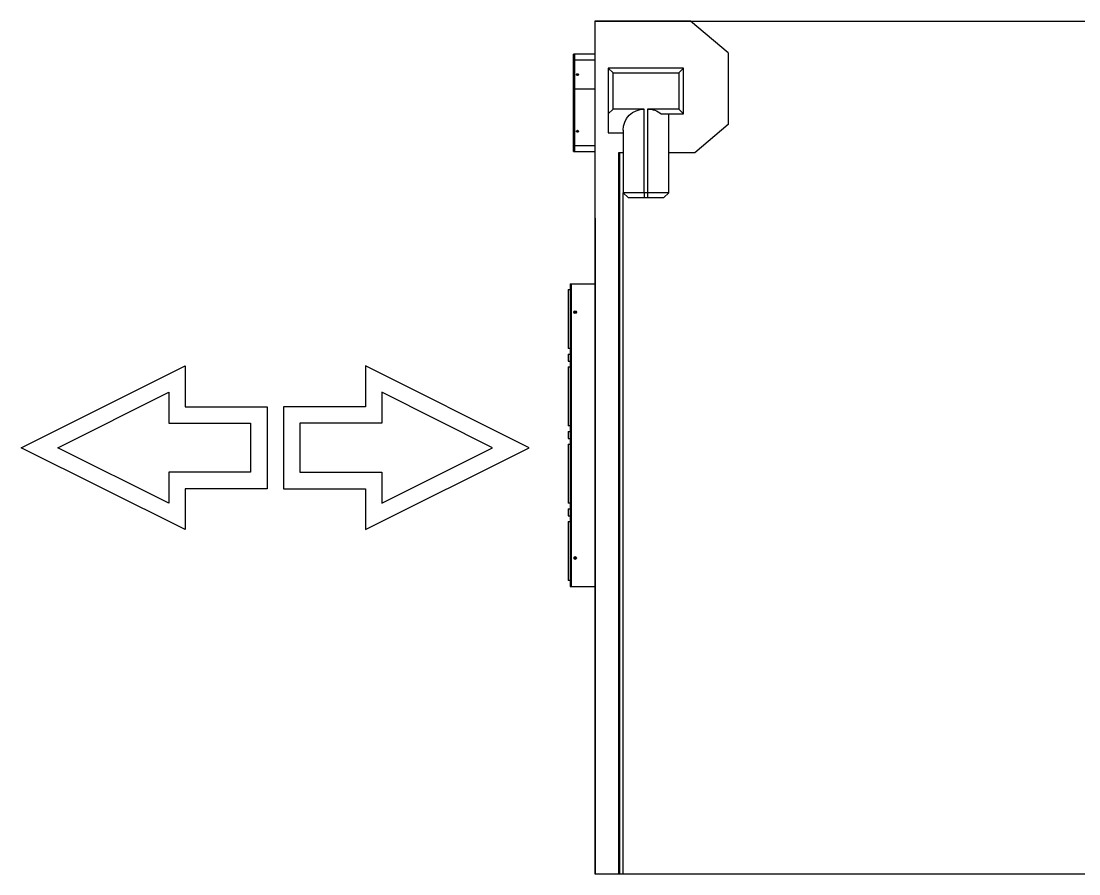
# Model space of a CAD drawing. Header units: millimetres. Extents: x 748 to 17792, y 1005 to 4889.
# Drawn here: x 16383.8 to 16706.4, y 4089.2 to 4349.4 of the extents above; entities that cross this region are included whole.
import ezdxf

# ---------------------------------------------------------------- set-up
doc = ezdxf.new("R2010")
doc.units = ezdxf.units.MM
doc.layers.add('PK24-EQUIPMENT', color=150, linetype='Continuous')
doc.layers.add('PK24E', color=7, linetype='Continuous')
doc.layers.add('PK24-SYS-ROOM', color=8, linetype='Continuous', true_color=0x808080)

# ---------------------------------------------------------------- blocks, each defined once
blk = doc.blocks.new('ROOM-CARDOOR--SIDE-COMP-PK24')
at = {"layer": 'PK24-EQUIPMENT'}
for p, q in [((-40.72, 250.41), (-29.14, 260.12)), ((-29.14, 260.12), (0, 260.12)), ((0, 260.12), (-0.1, 140)), ((-40.72, 250.41), (-40.72, 228.59)), ((-25.6, 244.32), (-27.1, 245.82)), ((-27.1, 245.82), (-4.1, 245.82)), ((-27.1, 231.82), (-27.1, 245.82)), ((-5.6, 244.32), (-4.1, 245.82)), ((-4.1, 245.82), (-4.1, 231.82)), ((-25.6, 244.32), (-25.6, 233.32)), ((-5.6, 244.32), (-25.6, 244.32)), ((-5.6, 233.32), (-5.6, 244.32)), ((-25.6, 233.32), (-27.1, 231.82)), ((-25.6, 233.32), (-16.1, 233.32)), ((-16.1, 233.32), (-16.1, 207.79)), ((-15.1, 233.32), (-5.6, 233.32)), ((-15.1, 207.79), (-15.1, 233.32)), ((-5.6, 233.32), (-4.1, 231.82)), ((-20.25, 231.82), (-27.1, 231.82)), ((-22.6, 220), (-22.6, 231.82)), ((-4.1, 231.82), (-4.1, 226)), ((-40.72, 228.59), (-30.48, 220)), ((-8.6, 226.82), (-8.6, 220)), ((-4.1, 226), (-8.6, 226)), ((-30.48, 220), (-22.6, 220)), ((-22.58, 220), (-22.6, 220)), ((-22.58, 207.79), (-22.58, 220)), ((-8.6, 220), (-8.62, 220)), ((-8.62, 220), (-8.62, 207.79)), ((-8.6, 220), (-7.21, 220)), ((-7.68, 174.54), (-7.68, 220)), ((-7.21, 220), (-7.21, 174.87)), ((-21.07, 206.29), (-22.58, 207.79)), ((-22.58, 207.79), (-16.1, 207.79)), ((-16.1, 207.79), (-15.1, 207.79)), ((-16.1, 207.79), (-16.1, 206.29)), ((-15.1, 207.79), (-8.62, 207.79)), ((-15.1, 207.79), (-15.1, 206.29)), ((-8.62, 207.79), (-10.13, 206.29)), ((-8.65, 147.52), (-8.65, 207.76)), ((-16.1, 206.29), (-21.07, 206.29)), ((-15.1, 206.29), (-16.1, 206.29)), ((-10.13, 206.29), (-15.1, 206.29)), ((-7.68, 0), (-7.68, 174.54)), ((-7.21, 174.87), (-7.21, 0)), ((-0.1, 175), (0, 0)), ((-8.65, 0), (-8.65, 147.52)), ((-0.1, 140), (-0.1, 0))]:
    blk.add_line(p, q, dxfattribs=at)
for centre, start, end in [((-16.1, 226.82), 90, 129.7151), ((-15.1, 226.82), 0, 90)]:
    blk.add_arc(centre, 6.5, start, end, dxfattribs=at)
blk = doc.blocks.new('ROOMARROW---TOP-DECOR-PK24')
at = {"layer": 'PK24E', "color": 251, "true_color": 0x636466}
blk.add_lwpolyline([(0, 0), (50, -25), (50, -12.5), (75, -12.5), (75, 12.5), (50, 12.5), (50, 25), (0, 0)], dxfattribs=at)
at = {"layer": 'PK24E', "color": 31, "true_color": 0xfecc66}
blk.add_lwpolyline([(11.18, 0), (45, -16.91), (45, -7.5), (70, -7.5), (70, 7.5), (45, 7.5), (45, 16.91)], close=True, dxfattribs=at)
blk = doc.blocks.new('ROOM-INFODISP--SIDE-COMP-PK24')
at = {"layer": 'PK24-EQUIPMENT'}
for p, q in [((-7.5, 46.15), (-7.2, 46.15)), ((-7.5, 46.15), (-7.5, -46.15)), ((-7.2, 46.15), (-7.2, -46.15)), ((-7.2, 46.15), (0, 46.15)), ((-7.2, 46.15), (-7.2, -46.15)), ((-7.2, 45.95), (-7.2, 45.95)), ((0, 46.15), (0, -46.15)), ((-7.5, -46.15), (-7.2, -46.15)), ((-7.2, -45.95), (-7.2, -45.95)), ((-7.2, -46.15), (0, -46.15))]:
    blk.add_line(p, q, dxfattribs=at)
at = {"layer": 'PK24-EQUIPMENT', "color": 1}
for p, q in [((-8.1, 44.4), (-7.5, 44.4)), ((-8.1, 44.4), (-8.1, 35.4)), ((-8.1, 35.4), (-8.1, 26.4)), ((-7.5, 26.4), (-8.1, 26.4)), ((-8.1, 20.8), (-7.5, 20.8)), ((-8.1, 20.8), (-8.1, 11.8)), ((-8.1, 11.8), (-8.1, 2.8)), ((-7.5, 2.8), (-8.1, 2.8)), ((-8.1, -2.8), (-7.5, -2.8)), ((-8.1, -2.8), (-8.1, -11.8)), ((-8.1, -11.8), (-8.1, -20.8)), ((-7.5, -20.8), (-8.1, -20.8)), ((-8.1, -26.4), (-7.5, -26.4)), ((-8.1, -26.4), (-8.1, -35.4)), ((-8.1, -35.4), (-8.1, -44.4)), ((-7.5, -44.4), (-8.1, -44.4))]:
    blk.add_line(p, q, dxfattribs=at)
at = {"layer": 'PK24-EQUIPMENT', "color": 2}
for p, q in [((-8.1, 24.65), (-7.5, 24.65)), ((-8.1, 24.65), (-8.1, 22.55)), ((-8.1, 22.55), (-7.5, 22.55)), ((-8.1, 1.05), (-7.5, 1.05)), ((-8.1, 1.05), (-8.1, -1.05)), ((-8.1, -1.05), (-7.5, -1.05)), ((-8.1, -22.55), (-7.5, -22.55)), ((-8.1, -22.55), (-8.1, -24.65)), ((-8.1, -24.65), (-7.5, -24.65))]:
    blk.add_line(p, q, dxfattribs=at)
at = {"layer": 'PK24-EQUIPMENT'}
for centre, radius in [((-6, 37.5), 0.425), ((-6, 37.5), 0.225), ((-6, -37.5), 0.425), ((-6, -37.5), 0.225)]:
    blk.add_circle(centre, radius, dxfattribs=at)
blk = doc.blocks.new('ROOM-LIGHT--SIDE-COMP-PK24')
at = {"layer": 'PK24-EQUIPMENT', "color": 3}
for p, q in [((-6.25, 14.84), (-6.5, 14.84)), ((-6.5, 13.08), (-6.5, 14.84)), ((-6.25, 13.08), (-6.5, 13.08)), ((-6.5, 4.24), (-6.5, 13.08)), ((-6.25, 14.84), (-6.25, 13.08)), ((-6.25, 13.08), (-6.25, 4.24)), ((-6.25, 4.24), (-6.5, 4.24)), ((-6.5, -4.24), (-6.5, 4.24)), ((-6.25, 4.24), (-6.25, -4.24)), ((-6.25, -4.24), (-6.5, -4.24)), ((-6.5, -13.08), (-6.5, -4.24)), ((-6.25, -4.24), (-6.25, -13.08)), ((-6.25, -13.08), (-6.5, -13.08)), ((-6.5, -14.84), (-6.5, -13.08)), ((-6.5, -14.84), (-6.25, -14.84)), ((-6.25, -13.08), (-6.25, -14.84))]:
    blk.add_line(p, q, dxfattribs=at)
at = {"layer": 'PK24-EQUIPMENT'}
for p, q in [((0, 14.84), (-6.25, 14.84)), ((0, 13.08), (-6.25, 13.08)), ((0, 14.84), (0, 13.08)), ((0, 13.08), (0, 4.24)), ((0, 4.24), (-6.25, 4.24)), ((0, 4.24), (0, -4.24)), ((0, -4.24), (0, -13.08)), ((0, -13.08), (-6.25, -13.08)), ((-6.25, -14.84), (0, -14.84)), ((0, -13.08), (0, -14.84))]:
    blk.add_line(p, q, dxfattribs=at)
at = {"layer": 'PK24-EQUIPMENT', "flags": 128}
for points in [[(-5.3, 8.43), (-5.4, 8.44), (-5.49, 8.48), (-5.56, 8.53), (-5.61, 8.59), (-5.63, 8.66), (-5.61, 8.73), (-5.56, 8.8), (-5.49, 8.85), (-5.4, 8.88), (-5.3, 8.89), (-5.2, 8.88), (-5.11, 8.85), (-5.04, 8.8), (-4.99, 8.73), (-4.98, 8.66), (-4.99, 8.59), (-5.04, 8.53), (-5.11, 8.48), (-5.2, 8.44), (-5.3, 8.43)], [(-5.3, 8.43), (-5.22, 8.44), (-5.15, 8.47), (-5.1, 8.52), (-5.08, 8.58), (-5.08, 8.64), (-5.12, 8.69), (-5.18, 8.73), (-5.26, 8.75), (-5.34, 8.75), (-5.42, 8.73), (-5.48, 8.69), (-5.52, 8.64), (-5.52, 8.58), (-5.5, 8.52), (-5.45, 8.47), (-5.38, 8.44), (-5.3, 8.43)], [(-5.52, 8.57), (-5.52, 8.6), (-5.48, 8.65), (-5.42, 8.69), (-5.34, 8.71), (-5.26, 8.71), (-5.18, 8.69), (-5.12, 8.65), (-5.08, 8.6), (-5.08, 8.57)], [(-5.3, -8.89), (-5.4, -8.88), (-5.49, -8.85), (-5.56, -8.8), (-5.61, -8.73), (-5.63, -8.66), (-5.61, -8.59), (-5.56, -8.53), (-5.49, -8.48), (-5.4, -8.44), (-5.3, -8.43), (-5.2, -8.44), (-5.11, -8.48), (-5.04, -8.53), (-4.99, -8.59), (-4.98, -8.66), (-4.99, -8.73), (-5.04, -8.8), (-5.11, -8.85), (-5.2, -8.88), (-5.3, -8.89)], [(-5.3, -8.75), (-5.22, -8.74), (-5.15, -8.71), (-5.1, -8.66), (-5.08, -8.61), (-5.08, -8.55), (-5.12, -8.5), (-5.18, -8.46), (-5.26, -8.44), (-5.34, -8.44), (-5.42, -8.46), (-5.48, -8.5), (-5.52, -8.55), (-5.52, -8.61), (-5.5, -8.66), (-5.45, -8.71), (-5.38, -8.74), (-5.3, -8.75)]]:
    blk.add_lwpolyline(points, dxfattribs=at)
at = {"layer": 'PK24-EQUIPMENT'}
for centre, radius, start, end in [((-5.3, 8.39), 0.257, 34.3155, 145.6845), ((-5.32, -8.51), 0.211, 198.8771, 276.6163), ((-5.32, -8.42), 0.226, 211.964, 275.0205), ((-5.28, -8.42), 0.226, 264.9795, 328.036), ((-5.28, -8.51), 0.211, 263.3837, 341.1229)]:
    blk.add_arc(centre, radius, start, end, dxfattribs=at)
blk = doc.blocks.new('ROOM-1DOOR--SIDE-SYS-PK24')
at = {"layer": 'PK24-SYS-ROOM'}
blk.add_lwpolyline([(-350, 0), (350, 0), (350, 260), (-350, 260)], close=True, dxfattribs=at)
at = {"layer": 'PK24-SYS-ROOM', "xscale": -1}
blk.add_blockref('ROOM-CARDOOR--SIDE-COMP-PK24', (-350, 0), dxfattribs=at)
at = {"layer": 'PK24-SYS-ROOM'}
for name, p in [('ROOM-LIGHT--SIDE-COMP-PK24', (-350, 235.16)), ('ROOM-INFODISP--SIDE-COMP-PK24', (-350, 133.85))]:
    blk.add_blockref(name, p, dxfattribs=at)
at = {"layer": 'PK24-SYS-ROOM', "xscale": -1, "rotation": 180}
blk.add_blockref('ROOMARROW---TOP-DECOR-PK24', (-525, 130), dxfattribs=at)
at = {"layer": 'PK24-SYS-ROOM', "rotation": 180}
blk.add_blockref('ROOMARROW---TOP-DECOR-PK24', (-370, 130), dxfattribs=at)

msp = doc.modelspace()

# ---------------------------------------------------------------- block references
at = {"color": 50, "lineweight": 9}
msp.add_blockref('ROOM-1DOOR--SIDE-SYS-PK24', (16908.77, 4089.25, 13.74), dxfattribs=at)

doc.saveas('drawing.dxf')
